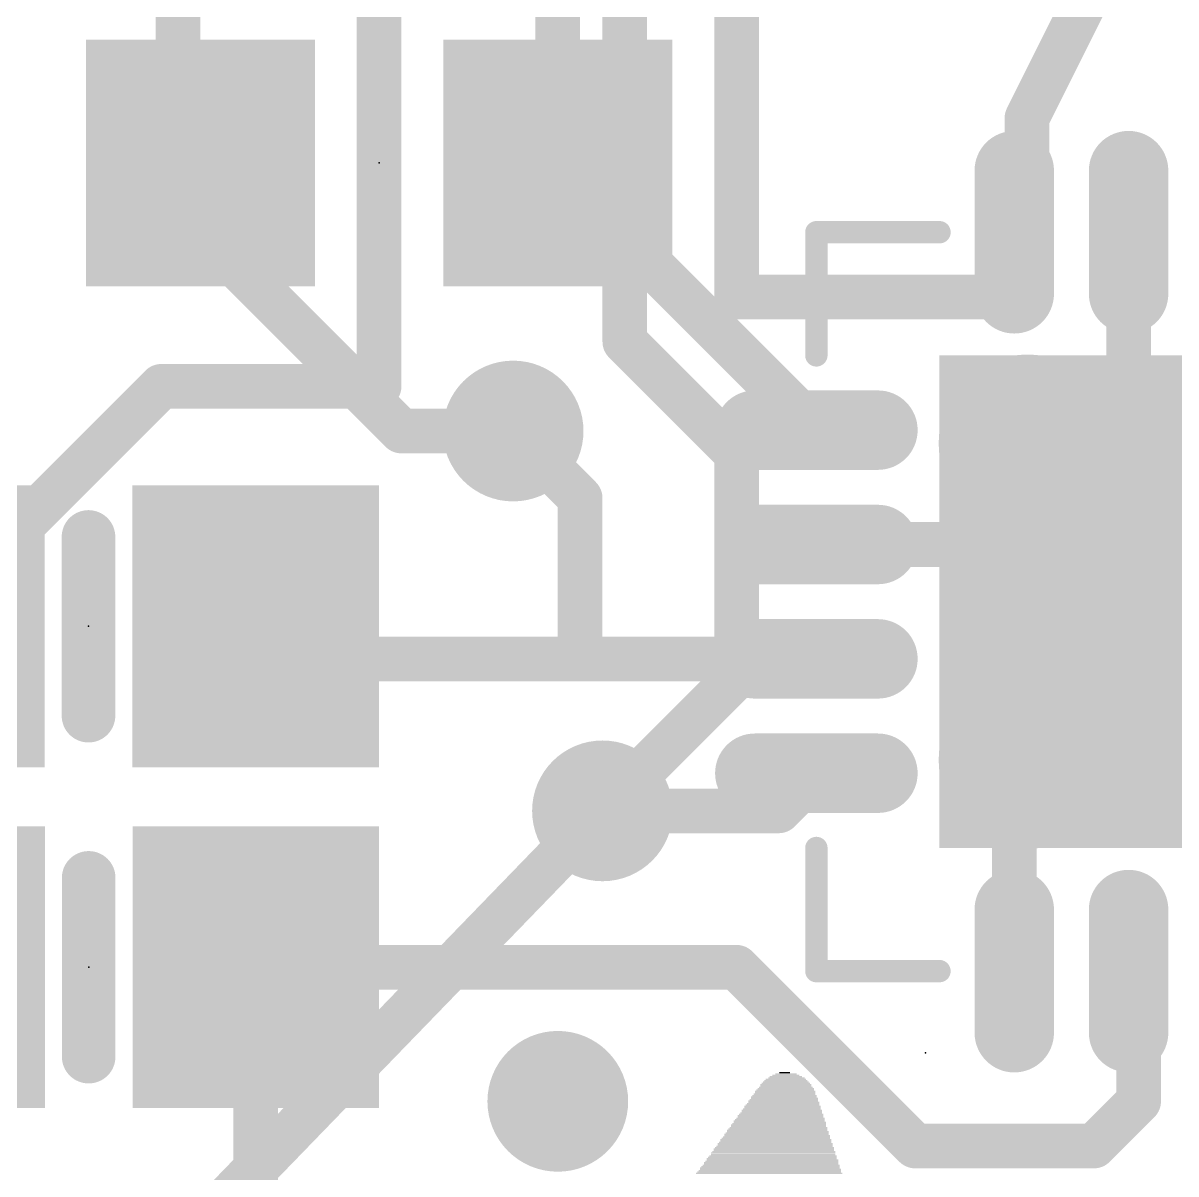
# Model space of a CAD drawing. Extents: x -7.3 to 30.9, y -0.2 to 23.1.
# Drawn here: x 9.66 to 16.21, y 4.79 to 11.34 of the extents above; entities that cross this region are included whole.
import ezdxf

# ---------------------------------------------------------------- set-up
doc = ezdxf.new("R2010")
doc.units = 0
for name, color, linetype in [('1', 12, 'CONTINUOUS'), ('16', 132, 'CONTINUOUS'), ('17', 110, 'CONTINUOUS'), ('18', 110, 'CONTINUOUS'), ('21', 40, 'CONTINUOUS'), ('23', 53, 'CONTINUOUS'), ('24', 53, 'CONTINUOUS'), ('29', 253, 'CONTINUOUS')]:
    doc.layers.add(name, color=color, linetype=linetype)

# ---------------------------------------------------------------- blocks, each defined once
blk = doc.blocks.new('RECT')
blk.add_solid([(-0.5, -0.5), (0.5, -0.5), (-0.5, 0.5), (0.5, 0.5)])
blk = doc.blocks.new('RECT168000X56000R100')
at = {"const_width": 0.175}
blk.add_lwpolyline([(0.4375, 0), (0.4375, 0, 0.4142), (0.35, 0.0875), (-0.35, 0.0875, 0.4142), (-0.4375, 0), (-0.4375, 0, 0.4142), (-0.35, -0.0875), (0.35, -0.0875, 0.4142)], format="xyb", close=True, dxfattribs=at)
blk.add_solid([(-0.3754, -0.0254), (0.3754, -0.0254), (-0.3754, 0.0254), (0.3754, 0.0254)])
blk = doc.blocks.new('RECT184256X72256R100')
at = {"const_width": 0.2258}
blk.add_lwpolyline([(0.4629, 0), (0.4629, 0, 0.4142), (0.35, 0.1129), (-0.35, 0.1129, 0.4142), (-0.4629, 0), (-0.4629, 0, 0.4142), (-0.35, -0.1129), (0.35, -0.1129, 0.4142)], format="xyb", close=True, dxfattribs=at)
blk.add_solid([(-0.3754, -0.0254), (0.3754, -0.0254), (-0.3754, 0.0254), (0.3754, 0.0254)])
blk = doc.blocks.new('ROUNDP')
at = {"const_width": 0.5}
blk.add_lwpolyline([(0, -0.25, 1), (0, 0.25, 1), (0, -0.25)], format="xyb", dxfattribs=at)
blk = doc.blocks.new('ROUNDV')
at = {"const_width": 0.5}
blk.add_lwpolyline([(0, -0.25, 1), (0, 0.25, 1), (0, -0.25)], format="xyb", dxfattribs=at)

msp = doc.modelspace()

# ---------------------------------------------------------------- linework, layer by layer
at = {"layer": '1', "const_width": 0.254}
for points in [[(13.716, 9.779), (13.716, 19.431)], [(12.7, 12.446), (12.7, 10.541)], [(15.875, 11.811), (15.367, 10.795)], [(11.684, 9.271), (11.684, 11.557)], [(15.367, 10.795), (15.367, 9.779)], [(13.015, 10.177), (12.7, 10.541)], [(14.17, 9.022), (13.015, 10.177)], [(15.945, 10.147), (15.945, 9.087)], [(15.367, 9.779), (13.716, 9.779)], [(9.082, 7.907), (10.446, 9.271)], [(10.446, 9.271), (11.684, 9.271)], [(15.945, 9.087), (15.875, 9.017)], [(12.827, 8.636), (12.446, 9.017)], [(15.44, 9.017), (15.37, 8.947)], [(15.875, 9.017), (15.44, 9.017)], [(15.37, 8.947), (15.37, 8.633)], [(12.827, 7.722), (12.827, 8.636)], [(15.37, 8.633), (15.621, 8.382)], [(14.17, 8.372), (15.611, 8.372)], [(15.611, 8.372), (15.621, 8.382)], [(11.167, 7.722), (10.982, 7.907)], [(12.827, 7.722), (11.167, 7.722)], [(14.17, 7.722), (12.827, 7.722)], [(15.295, 6.913), (15.494, 7.112)], [(15.405, 7.112), (15.37, 7.147)], [(15.494, 7.112), (15.405, 7.112)], [(14.17, 7.072), (13.956, 6.858)], [(15.295, 5.947), (15.295, 6.913)], [(13.956, 6.858), (12.954, 6.858)], [(10.983, 5.969), (13.716, 5.969)], [(10.983, 3.81), (10.983, 5.969)], [(13.716, 5.969), (14.732, 4.953)], [(16.002, 5.89), (15.945, 5.947)], [(16.002, 5.207), (16.002, 5.89)], [(15.748, 4.953), (16.002, 5.207)], [(14.732, 4.953), (15.748, 4.953)]]:
    msp.add_lwpolyline(points, dxfattribs=at)
at = {"layer": '1', "const_width": 0.127}
for points in [[(15.4305, 10.795, 1), (15.3035, 10.795)], [(15.3102, 10.8234, 1), (15.4238, 10.7666)], [(12.748, 10.5826, 1), (12.652, 10.4994)], [(12.6365, 10.541, 1), (12.7635, 10.541)], [(13.0599, 10.2219, 1), (12.9701, 10.1321)], [(12.967, 10.1354, 1), (13.063, 10.2186)], [(16.0085, 10.147, 1), (15.8815, 10.147)], [(13.716, 9.8425, 1), (13.716, 9.7155)], [(15.367, 9.7155, 1), (15.367, 9.8425)], [(13.6525, 9.779, 1), (13.7795, 9.779)], [(15.3035, 9.779, 1), (15.4305, 9.779)], [(10.446, 9.3345, 1), (10.446, 9.2075)], [(10.4909, 9.2261, 1), (10.4011, 9.3159)], [(11.684, 9.2075, 1), (11.684, 9.3345)], [(11.6205, 9.271, 1), (11.7475, 9.271)], [(15.9899, 9.0421, 1), (15.9001, 9.1319)], [(12.4909, 9.0619, 1), (12.4011, 8.9721)], [(14.1251, 8.9771, 1), (14.2149, 9.0669)], [(15.44, 9.0805, 1), (15.44, 8.9535)], [(15.4849, 8.9721, 1), (15.3951, 9.0619)], [(15.8301, 9.0619, 1), (15.9199, 8.9721)], [(15.875, 8.9535, 1), (15.875, 9.0805)], [(15.8815, 9.087, 1), (16.0085, 9.087)], [(15.4335, 8.947, 1), (15.3065, 8.947)], [(15.3251, 8.9919, 1), (15.4149, 8.9021)], [(12.8905, 8.636, 1), (12.7635, 8.636)], [(12.7821, 8.5911, 1), (12.8719, 8.6809)], [(15.4149, 8.6779, 1), (15.3251, 8.5881)], [(15.3065, 8.633, 1), (15.4335, 8.633)], [(14.17, 8.4355, 1), (14.17, 8.3085)], [(15.5661, 8.4169, 1), (15.6559, 8.3271)], [(15.6659, 8.3371, 1), (15.5761, 8.4269)], [(15.5761, 8.3371, 1), (15.6659, 8.4269)], [(15.611, 8.3085, 1), (15.611, 8.4355)], [(11.0269, 7.9519, 1), (10.9371, 7.8621)], [(11.167, 7.7855, 1), (11.167, 7.6585)], [(11.1221, 7.6771, 1), (11.2119, 7.7669)], [(12.827, 7.7855, 1), (12.827, 7.6585)], [(12.827, 7.6585, 1), (12.827, 7.7855)], [(14.17, 7.6585, 1), (14.17, 7.7855)], [(12.7635, 7.722, 1), (12.8905, 7.722)], [(15.4149, 7.1919, 1), (15.3251, 7.1021)], [(15.405, 7.1755, 1), (15.405, 7.0485)], [(15.3601, 7.0671, 1), (15.4499, 7.1569)], [(15.5389, 7.0671, 1), (15.4491, 7.1569)], [(15.494, 7.0485, 1), (15.494, 7.1755)], [(14.2149, 7.0271, 1), (14.1251, 7.1169)], [(15.3585, 6.913, 1), (15.2315, 6.913)], [(15.2501, 6.9579, 1), (15.3399, 6.8681)], [(12.954, 6.9215, 1), (12.954, 6.7945)], [(13.9111, 6.9029, 1), (14.0009, 6.8131)], [(13.956, 6.7945, 1), (13.956, 6.9215)], [(10.983, 6.0325, 1), (10.983, 5.9055)], [(11.0465, 5.969, 1), (10.9195, 5.969)], [(13.7609, 6.0139, 1), (13.6711, 5.9241)], [(13.716, 5.9055, 1), (13.716, 6.0325)], [(15.9899, 5.9919, 1), (15.9001, 5.9021)], [(15.2315, 5.947, 1), (15.3585, 5.947)], [(16.0655, 5.89, 1), (15.9385, 5.89)], [(15.9571, 5.8451, 1), (16.0469, 5.9349)], [(16.0469, 5.1621, 1), (15.9571, 5.2519)], [(15.9385, 5.207, 1), (16.0655, 5.207)], [(14.732, 5.0165, 1), (14.732, 4.8895)], [(14.6871, 4.9081, 1), (14.7769, 4.9979)], [(15.7031, 4.9979, 1), (15.7929, 4.9081)], [(15.748, 4.8895, 1), (15.748, 5.0165)]]:
    msp.add_lwpolyline(points, format="xyb", dxfattribs=at)
at = {"layer": '16', "const_width": 0.254}
for points in [[(10.541, 10.287), (10.541, 18.542)], [(13.081, 9.525), (13.081, 18.034)], [(11.811, 9.017), (10.541, 10.287)], [(13.716, 8.89), (13.081, 9.525)], [(12.446, 9.017), (11.811, 9.017)], [(13.716, 7.62), (13.716, 8.89)], [(12.954, 6.858), (13.716, 7.62)], [(9.017, 2.794), (12.954, 6.858)]]:
    msp.add_lwpolyline(points, dxfattribs=at)
at = {"layer": '16', "const_width": 0.127}
for points in [[(10.5859, 10.3319, 1), (10.4961, 10.2421)], [(10.4775, 10.287, 1), (10.6045, 10.287)], [(13.1259, 9.5699, 1), (13.0361, 9.4801)], [(13.0175, 9.525, 1), (13.1445, 9.525)], [(11.811, 9.0805, 1), (11.811, 8.9535)], [(11.7661, 8.9721, 1), (11.8559, 9.0619)], [(12.446, 8.9535, 1), (12.446, 9.0805)], [(13.7795, 8.89, 1), (13.6525, 8.89)], [(13.6711, 8.8451, 1), (13.7609, 8.9349)], [(13.7609, 7.5751, 1), (13.6711, 7.6649)], [(13.6525, 7.62, 1), (13.7795, 7.62)], [(12.9091, 6.9029, 1), (12.9989, 6.8131)], [(12.9996, 6.8138, 1), (12.9084, 6.9022)]]:
    msp.add_lwpolyline(points, format="xyb", dxfattribs=at)
at = {"layer": '21'}
for points, const_width in [([(11.684, 11.049), (11.684, 10.033)], 0.2032), ([(14.17, 9.447), (14.17, 10.147)], 0.127), ([(14.17, 10.147), (14.87, 10.147)], 0.127), ([(10.032, 8.415), (10.032, 7.399)], 0.3048), ([(14.17, 5.947), (14.17, 6.647)], 0.127), ([(10.033, 6.477), (10.033, 5.461)], 0.3048), ([(14.87, 5.947), (14.17, 5.947)], 0.127)]:
    msp.add_lwpolyline(points, dxfattribs=dict(at, const_width=const_width))
for points, const_width in [([(11.7348, 11.049, 1), (11.6332, 11.049)], 0.1016), ([(14.2018, 10.147, 1), (14.1382, 10.147)], 0.0635), ([(14.17, 10.1788, 1), (14.17, 10.1152)], 0.0635), ([(14.87, 10.1152, 1), (14.87, 10.1788)], 0.0635), ([(11.6332, 10.033, 1), (11.7348, 10.033)], 0.1016), ([(14.1382, 9.447, 1), (14.2018, 9.447)], 0.0635), ([(10.1082, 8.415, 1), (9.9558, 8.415)], 0.1524), ([(9.9558, 7.399, 1), (10.1082, 7.399)], 0.1524), ([(14.2018, 6.647, 1), (14.1382, 6.647)], 0.0635), ([(10.1092, 6.477, 1), (9.9568, 6.477)], 0.1524), ([(14.1382, 5.947, 1), (14.2018, 5.947)], 0.0635), ([(14.17, 5.9787, 1), (14.17, 5.9153)], 0.0635), ([(14.87, 5.9153, 1), (14.87, 5.9787)], 0.0635), ([(9.9568, 5.461, 1), (10.1092, 5.461)], 0.1524)]:
    msp.add_lwpolyline(points, format="xyb", dxfattribs=dict(at, const_width=const_width))
at = {"layer": '23'}
for p in [(11.684, 10.541), (10.032, 7.907), (10.033, 5.969)]:
    msp.add_point(p, dxfattribs=at)
at = {"layer": '24'}
msp.add_point((14.791, 5.482), dxfattribs=at)

# ---------------------------------------------------------------- block references
at = {"layer": '1'}
for p, xscale, yscale in [((10.668, 10.541), 1.2, 1.3), ((12.7, 10.541), 1.2, 1.3), ((9.082, 7.907), 1.3, 1.5), ((10.982, 7.907), 1.3, 1.5), ((9.083, 5.969), 1.3, 1.5), ((10.983, 5.969), 1.3, 1.5)]:
    msp.add_blockref('RECT', p, dxfattribs=dict(at, xscale=xscale, yscale=yscale))
for p, rotation in [((15.295, 10.147), 270), ((15.945, 10.147), 270), ((15.295, 5.947), 90), ((15.945, 5.947), 90)]:
    msp.add_blockref('RECT168000X56000R100', p, dxfattribs=dict(at, rotation=rotation))
at = {"layer": '1', "xscale": 2.7, "yscale": 2.7, "rotation": 180}
msp.add_blockref('RECT', (16.27, 8.047), dxfattribs=at)
at = {"layer": '1'}
for p in [(14.17, 9.022), (14.17, 8.372), (14.17, 7.722), (14.17, 7.072)]:
    msp.add_blockref('RECT168000X56000R100', p, dxfattribs=at)
at = {"layer": '17', "xscale": 0.908, "yscale": 0.908, "rotation": 180}
for p in [(15.37, 8.947), (15.37, 8.947), (16.27, 8.047), (16.27, 8.047), (15.37, 7.147), (15.37, 7.147)]:
    msp.add_blockref('ROUNDP', p, dxfattribs=at)
at = {"layer": '18', "xscale": 0.8001, "yscale": 0.8001}
for p in [(12.446, 9.017), (12.446, 9.017), (12.954, 6.858), (12.954, 6.858), (12.7, 5.207), (12.7, 5.207)]:
    msp.add_blockref('ROUNDV', p, dxfattribs=at)
at = {"layer": '21'}
for p, xscale, yscale in [((13.9967, 5.3086), 0.2743, 0.0076), ((13.9967, 5.3162), 0.2591, 0.0076), ((13.9967, 5.3239), 0.2438, 0.0077), ((13.9967, 5.3315), 0.2286, 0.0076), ((14.0005, 5.3391), 0.2058, 0.0076), ((13.9967, 5.3467), 0.1829, 0.0076), ((13.9967, 5.3543), 0.1524, 0.0076), ((13.9967, 5.362), 0.1219, 0.0077), ((13.9891, 5.3696), 0.0609, 0.0076), ((13.9891, 5.24), 0.3657, 0.0076), ((13.9891, 5.2477), 0.3505, 0.0077), ((13.9929, 5.2629), 0.3429, 0.0076), ((13.9929, 5.2553), 0.3429, 0.0076), ((13.9929, 5.2705), 0.3277, 0.0076), ((13.9967, 5.2781), 0.32, 0.0076), ((13.9967, 5.2858), 0.3048, 0.0077), ((13.9967, 5.301), 0.2896, 0.0076), ((13.9967, 5.2934), 0.2896, 0.0076), ((13.9777, 5.1791), 0.4343, 0.0076), ((13.9777, 5.1867), 0.4191, 0.0076), ((13.9815, 5.1943), 0.4115, 0.0076), ((13.9815, 5.2096), 0.3963, 0.0077), ((13.9853, 5.2019), 0.4039, 0.0076), ((13.9853, 5.2172), 0.3887, 0.0076), ((13.9891, 5.2248), 0.381, 0.0076), ((13.9853, 5.2324), 0.3733, 0.0076), ((13.9662, 5.1105), 0.503, 0.0076), ((13.9662, 5.1257), 0.4876, 0.0076), ((13.9662, 5.1181), 0.4876, 0.0076), ((13.97, 5.1334), 0.48, 0.0077), ((13.97, 5.141), 0.4648, 0.0076), ((13.9738, 5.1562), 0.4572, 0.0076), ((13.9738, 5.1486), 0.4572, 0.0076), ((13.9738, 5.1638), 0.442, 0.0076), ((13.9777, 5.1715), 0.4343, 0.0077), ((13.951, 5.0495), 0.5639, 0.0076), ((13.9548, 5.0572), 0.5563, 0.0077), ((13.9548, 5.0724), 0.541, 0.0076), ((13.9548, 5.0648), 0.541, 0.0076), ((13.9586, 5.08), 0.5334, 0.0076), ((13.9586, 5.0953), 0.5182, 0.0077), ((13.9624, 5.0876), 0.5258, 0.0076), ((13.9624, 5.1029), 0.5106, 0.0076), ((13.9396, 4.9886), 0.6325, 0.0076), ((13.9396, 4.9809), 0.6325, 0.0077), ((13.9395, 4.9962), 0.6172, 0.0076), ((13.9433, 5.0038), 0.6096, 0.0076), ((13.9434, 5.0191), 0.5943, 0.0077), ((13.9472, 5.0114), 0.6019, 0.0076), ((13.9472, 5.0267), 0.5867, 0.0076), ((13.9472, 5.0419), 0.5715, 0.0076), ((13.951, 5.0343), 0.5791, 0.0076), ((13.9243, 4.9124), 0.7086, 0.0076), ((13.9281, 4.92), 0.701, 0.0076), ((13.9281, 4.9352), 0.6858, 0.0076), ((13.9281, 4.9276), 0.6858, 0.0076), ((13.9319, 4.9428), 0.6782, 0.0077), ((13.9319, 4.9505), 0.663, 0.0076), ((13.9358, 4.9657), 0.6553, 0.0076), ((13.9358, 4.9581), 0.6553, 0.0076), ((13.9358, 4.9733), 0.6401, 0.0076), ((13.9129, 4.859), 0.762, 0.0076), ((13.9129, 4.8514), 0.762, 0.0076), ((13.9167, 4.8666), 0.7544, 0.0077), ((13.9205, 4.8743), 0.7468, 0.0076), ((13.9167, 4.8819), 0.7391, 0.0076), ((13.9205, 4.8895), 0.7315, 0.0076), ((13.9243, 4.8971), 0.7239, 0.0076), ((13.9243, 4.9047), 0.7086, 0.0077), ((13.9014, 4.7981), 0.8306, 0.0076), ((13.9015, 4.8057), 0.8153, 0.0076), ((13.9053, 4.8133), 0.8077, 0.0076), ((13.9053, 4.8285), 0.7925, 0.0077), ((13.9091, 4.8209), 0.8001, 0.0076), ((13.9091, 4.8362), 0.7849, 0.0076), ((13.9129, 4.8438), 0.7773, 0.0076)]:
    msp.add_blockref('RECT', p, dxfattribs=dict(at, xscale=xscale, yscale=yscale))
at = {"layer": '29'}
for p, xscale, yscale in [((10.668, 10.541), 1.3016, 1.4016), ((12.7, 10.541), 1.3016, 1.4016), ((9.082, 7.907), 1.4016, 1.6016), ((10.982, 7.907), 1.4016, 1.6016), ((9.083, 5.969), 1.4016, 1.6016), ((10.983, 5.969), 1.4016, 1.6016)]:
    msp.add_blockref('RECT', p, dxfattribs=dict(at, xscale=xscale, yscale=yscale))
for p, rotation in [((15.295, 10.147), 270), ((15.945, 10.147), 270), ((15.295, 5.947), 90), ((15.945, 5.947), 90)]:
    msp.add_blockref('RECT184256X72256R100', p, dxfattribs=dict(at, rotation=rotation))
at = {"layer": '29', "rotation": 180}
for name, p, xscale, yscale in [('ROUNDP', (15.37, 8.947), 1.0096, 1.0096), ('RECT', (16.27, 8.047), 2.8016, 2.8016), ('ROUNDP', (16.27, 8.047), 1.0096, 1.0096), ('ROUNDP', (15.37, 7.147), 1.0096, 1.0096)]:
    msp.add_blockref(name, p, dxfattribs=dict(at, xscale=xscale, yscale=yscale))
at = {"layer": '29'}
for p in [(14.17, 9.022), (14.17, 8.372), (14.17, 7.722), (14.17, 7.072)]:
    msp.add_blockref('RECT184256X72256R100', p, dxfattribs=at)

doc.saveas('drawing.dxf')
